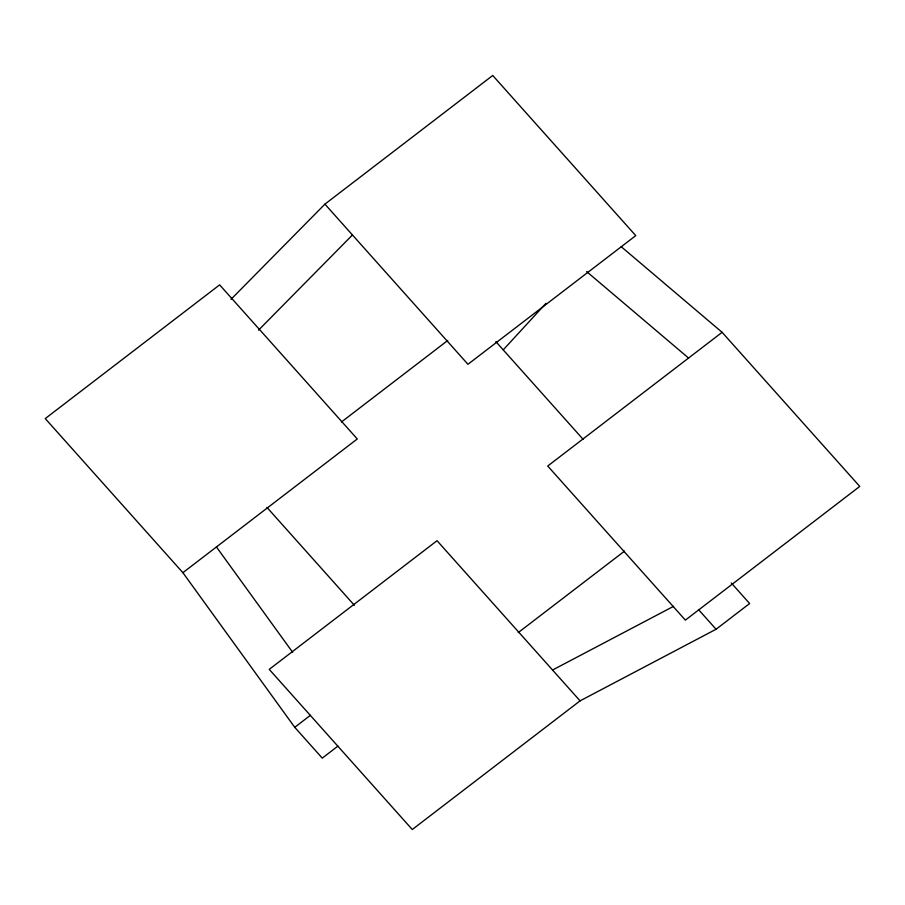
<?xml version="1.0" encoding="UTF-8"?>
<svg xmlns="http://www.w3.org/2000/svg" width="905" height="905" viewBox="0 0 905 905"><rect width="100%" height="100%" fill="white"/><g stroke="black" fill="none" stroke-linecap="round" stroke-linejoin="round"><path stroke-width="1.36" d="M503.214 349.873L545.986 303.333M230.99 299.34L324.918 204.145L492.727 75.477L635.763 235.628L467.953 364.296L324.918 204.145M258.525 330.167L352.452 234.972M341.445 421.99L447.726 340.495M182.889 572.684L357.271 438.97L219.632 284.871L45.25 418.585L182.889 572.684L294.747 727.315L322.271 758.13L337.927 746.116M722.111 332.316L547.729 466.03L685.368 620.129L859.75 486.415L722.111 332.316L621.271 246.748M294.747 727.315L310.404 715.301M518.248 632.595L624.529 551.111M580.082 700.855L412.273 829.523L269.238 669.372L437.047 540.704L580.082 700.855L716.07 629.258L749.634 603.533L731.285 582.978M552.548 670.028L673.569 606.327M586.632 271.568L688.558 358.041M495.872 341.649L583.092 439.298M698.637 609.744L716.07 629.258M266.986 507.445L354.375 605.287M216.442 546.959L292.677 652.324"/></g></svg>
